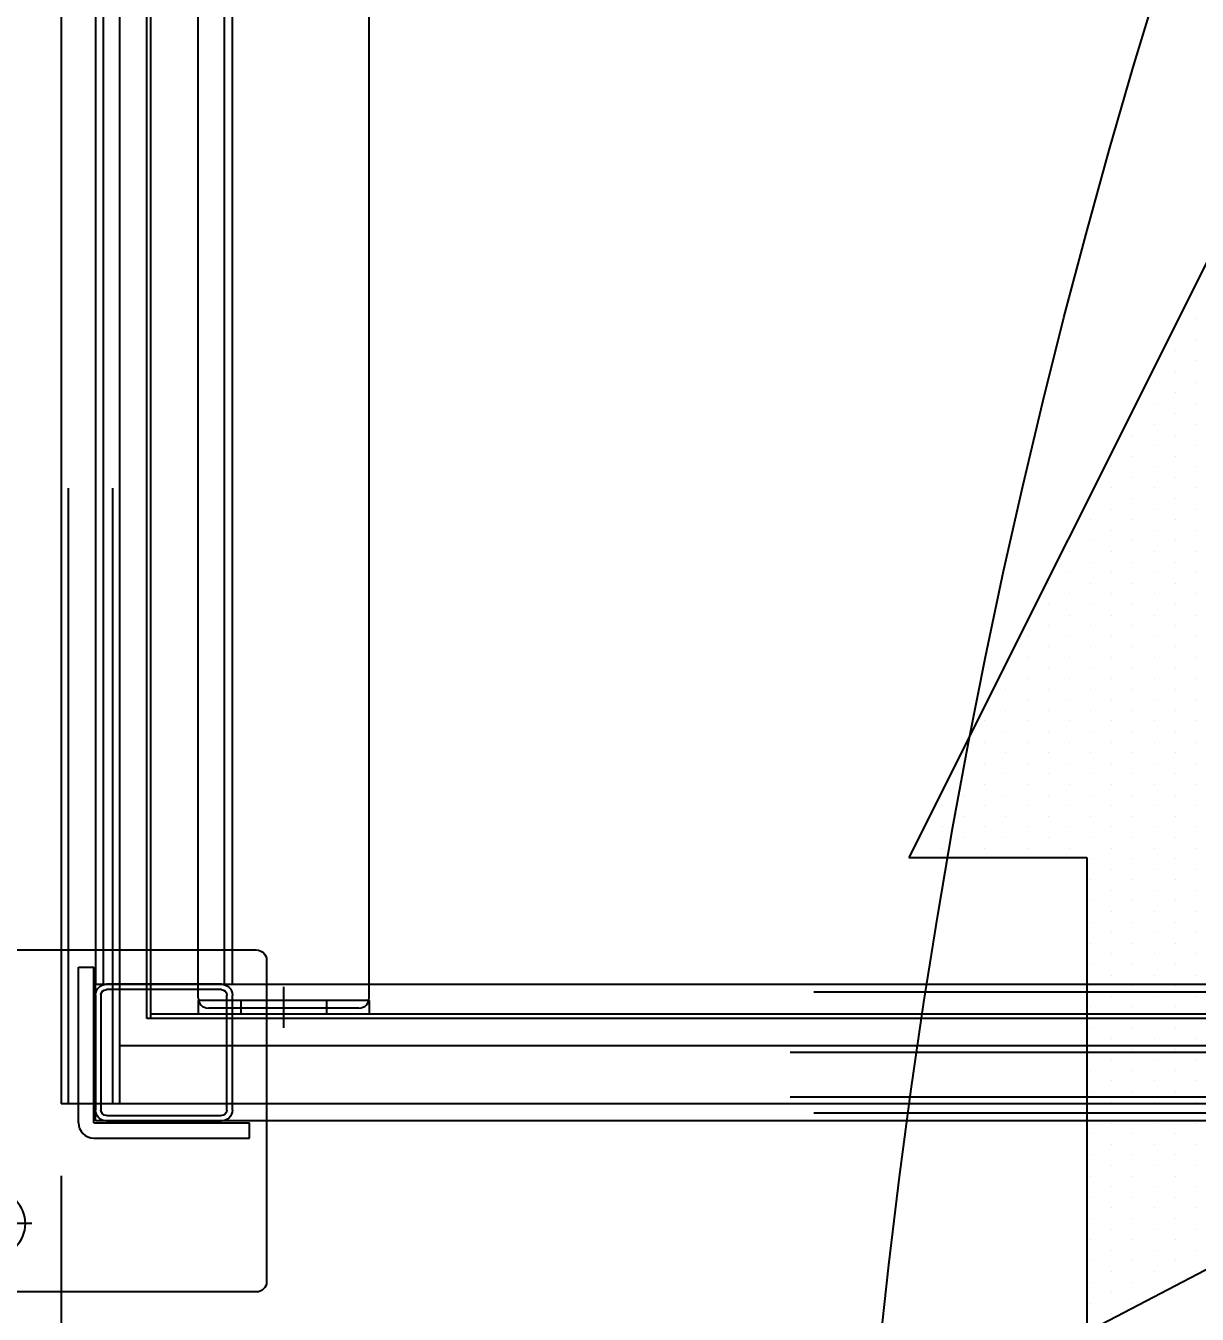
# Model space of a CAD drawing. Header units: millimetres. Extents: x 10462777 to 22643323, y 453826 to 1389191.
# Drawn here: x 11306818.9 to 11307161.3, y 584496 to 584872.7 of the extents above; entities that cross this region are included whole.
import ezdxf

# ---------------------------------------------------------------- set-up
doc = ezdxf.new("R2010")
doc.units = ezdxf.units.MM
doc.header["$LTSCALE"] = 200
doc.header["$MEASUREMENT"] = 0
doc.header["$PDMODE"] = 35
doc.header["$PDSIZE"] = -5
doc.linetypes.add('HIDDEN', pattern=[3.75, 2.5, -1.25])
doc.linetypes.add('PHANTOM', pattern=[2.5, 1.25, -0.25, 0.25, -0.25, 0.25, -0.25])
doc.layers.get('0').update_dxf_attribs({"linetype": 'CONTINUOUS'})
doc.layers.get('DEFPOINTS').update_dxf_attribs({"linetype": 'CONTINUOUS'})
for name, color, linetype in [('4', 4, 'CONTINUOUS'), ('CL', 3, 'CONTINUOUS'), ('FRAME 050', 6, 'CONTINUOUS'), ('HIDDEN', 7, 'HIDDEN'), ('HL', 2, 'HIDDEN')]:
    doc.layers.add(name, color=color, linetype=linetype)
doc.layers.add('LAYOUT', color=8, linetype='CONTINUOUS', lineweight=25)
doc.styles.get("Standard").update_dxf_attribs({"font": 'SYMBOL'})
doc.dimstyles.new('DS ROBOTEC', dxfattribs={"dimscale": 0, "dimtxt": 2.5, "dimasz": 2.5, "dimexe": 0.3, "dimexo": 0.3, "dimgap": 0.5, "dimtad": 1, "dimzin": 9, "dimdsep": 46, "dimtxsty": 'Standard', "dimblk": 'OPEN', "dimcen": 0, "dimclrd": 4, "dimclre": 4, "dimclrt": 110, "dimazin": 2, "dimtm": 1.5, "dimtfac": 1, "dimtmove": 0, "dimatfit": 3, "dimldrblk": 'OPEN', "dimfxl": 1, "dimtfill": 1, "dimtolj": 1, "dimlwd": -1, "dimlwe": -1, "dimarcsym": 0})

# ---------------------------------------------------------------- blocks, each defined once
blk = doc.blocks.new('r710ic')
at = {"layer": 'LAYOUT', "color": 3}
blk.add_circle((272041.37, 104232.63), 2050.12, dxfattribs=at)
blk = doc.blocks.new('A$C7DA30AB0')
at = {"layer": 'LAYOUT', "color": 6, "linetype": 'PHANTOM'}
blk.add_circle((3030.45, 3025.99, 0), 2693.02, dxfattribs=at)
blk = doc.blocks.new('A$C1068013E')
for p, q in [((0, 0), (-34.66, -69.32)), ((-34.66, -69.32), (-17.33, -69.32)), ((-17.33, -69.32), (-17.33, -115.53)), ((-17.33, -115.53), (0, -106.49))]:
    blk.add_line(p, q)
at = {"color": 3}
for p, q in [((-6.63, -14.72), (-6.63, -14.72)), ((-6.63, -16.78), (-6.63, -16.78)), ((-8.69, -17.82), (-8.69, -17.82)), ((-8.69, -19.88), (-8.69, -19.88)), ((-6.63, -18.85), (-6.63, -18.85)), ((-6.63, -20.91), (-6.63, -20.91)), ((-8.69, -21.94), (-8.69, -21.94)), ((-10.76, -22.97), (-10.76, -22.97)), ((-6.63, -22.97), (-6.63, -22.97)), ((-10.76, -25.04), (-10.76, -25.04)), ((-8.69, -24.01), (-8.69, -24.01)), ((-6.63, -25.04), (-6.63, -25.04)), ((-12.82, -26.07), (-12.82, -26.07)), ((-8.69, -26.07), (-8.69, -26.07)), ((-10.76, -27.1), (-10.76, -27.1)), ((-6.63, -27.1), (-6.63, -27.1)), ((-12.82, -28.13), (-12.82, -28.13)), ((-8.69, -28.13), (-8.69, -28.13)), ((-10.76, -29.17), (-10.76, -29.17)), ((-6.63, -29.17), (-6.63, -29.17)), ((-14.88, -31.23), (-14.88, -31.23)), ((-12.82, -30.2), (-12.82, -30.2)), ((-10.76, -31.23), (-10.76, -31.23)), ((-8.69, -30.2), (-8.69, -30.2)), ((-6.63, -31.23), (-6.63, -31.23)), ((-12.82, -32.26), (-12.82, -32.26)), ((-8.69, -32.26), (-8.69, -32.26)), ((-14.88, -33.29), (-14.88, -33.29)), ((-10.76, -33.29), (-10.76, -33.29)), ((-6.63, -33.29), (-6.63, -33.29)), ((-16.95, -34.33), (-16.95, -34.33)), ((-12.82, -34.33), (-12.82, -34.33)), ((-8.69, -34.33), (-8.69, -34.33)), ((-16.95, -36.39), (-16.95, -36.39)), ((-14.88, -35.36), (-14.88, -35.36)), ((-12.82, -36.39), (-12.82, -36.39)), ((-10.76, -35.36), (-10.76, -35.36)), ((-8.69, -36.39), (-8.69, -36.39)), ((-6.63, -35.36), (-6.63, -35.36)), ((-14.88, -37.42), (-14.88, -37.42)), ((-10.76, -37.42), (-10.76, -37.42)), ((-6.63, -37.42), (-6.63, -37.42)), ((-16.95, -38.45), (-16.95, -38.45)), ((-12.82, -38.45), (-12.82, -38.45)), ((-8.69, -38.45), (-8.69, -38.45)), ((-19.01, -39.48), (-19.01, -39.48)), ((-14.88, -39.48), (-14.88, -39.48)), ((-10.76, -39.48), (-10.76, -39.48)), ((-6.63, -39.48), (-6.63, -39.48)), ((-16.95, -40.52), (-16.95, -40.52)), ((-12.82, -40.52), (-12.82, -40.52)), ((-8.69, -40.52), (-8.69, -40.52)), ((-21.07, -42.58), (-21.07, -42.58)), ((-19.01, -41.55), (-19.01, -41.55)), ((-16.95, -42.58), (-16.95, -42.58)), ((-14.88, -41.55), (-14.88, -41.55)), ((-12.82, -42.58), (-12.82, -42.58)), ((-10.76, -41.55), (-10.76, -41.55)), ((-8.69, -42.58), (-8.69, -42.58)), ((-6.63, -41.55), (-6.63, -41.55)), ((-19.01, -43.61), (-19.01, -43.61)), ((-14.88, -43.61), (-14.88, -43.61)), ((-10.76, -43.61), (-10.76, -43.61)), ((-6.63, -43.61), (-6.63, -43.61)), ((-21.07, -44.64), (-21.07, -44.64)), ((-16.95, -44.64), (-16.95, -44.64)), ((-12.82, -44.64), (-12.82, -44.64)), ((-8.69, -44.64), (-8.69, -44.64)), ((-19.01, -45.68), (-19.01, -45.68)), ((-14.88, -45.68), (-14.88, -45.68)), ((-10.76, -45.68), (-10.76, -45.68)), ((-6.63, -45.68), (-6.63, -45.68)), ((-21.07, -46.71), (-21.07, -46.71)), ((-16.95, -46.71), (-16.95, -46.71)), ((-12.82, -46.71), (-12.82, -46.71)), ((-8.69, -46.71), (-8.69, -46.71)), ((-23.14, -47.74), (-23.14, -47.74)), ((-21.07, -48.77), (-21.07, -48.77)), ((-19.01, -47.74), (-19.01, -47.74)), ((-16.95, -48.77), (-16.95, -48.77)), ((-14.88, -47.74), (-14.88, -47.74)), ((-12.82, -48.77), (-12.82, -48.77)), ((-10.76, -47.74), (-10.76, -47.74)), ((-8.69, -48.77), (-8.69, -48.77)), ((-6.63, -47.74), (-6.63, -47.74)), ((-23.14, -49.8), (-23.14, -49.8)), ((-19.01, -49.8), (-19.01, -49.8)), ((-14.88, -49.8), (-14.88, -49.8)), ((-10.76, -49.8), (-10.76, -49.8)), ((-6.63, -49.8), (-6.63, -49.8)), ((-25.2, -50.84), (-25.2, -50.84)), ((-21.07, -50.84), (-21.07, -50.84)), ((-16.95, -50.84), (-16.95, -50.84)), ((-12.82, -50.84), (-12.82, -50.84)), ((-8.69, -50.84), (-8.69, -50.84)), ((-23.14, -51.87), (-23.14, -51.87)), ((-19.01, -51.87), (-19.01, -51.87)), ((-14.88, -51.87), (-14.88, -51.87)), ((-10.76, -51.87), (-10.76, -51.87)), ((-6.63, -51.87), (-6.63, -51.87)), ((-25.2, -52.9), (-25.2, -52.9)), ((-23.14, -53.93), (-23.14, -53.93)), ((-21.07, -52.9), (-21.07, -52.9)), ((-19.01, -53.93), (-19.01, -53.93)), ((-16.95, -52.9), (-16.95, -52.9)), ((-14.88, -53.93), (-14.88, -53.93)), ((-12.82, -52.9), (-12.82, -52.9)), ((-10.76, -53.93), (-10.76, -53.93)), ((-8.69, -52.9), (-8.69, -52.9)), ((-6.63, -53.93), (-6.63, -53.93)), ((-25.2, -54.96), (-25.2, -54.96)), ((-21.07, -54.96), (-21.07, -54.96)), ((-16.95, -54.96), (-16.95, -54.96)), ((-12.82, -54.96), (-12.82, -54.96)), ((-8.69, -54.96), (-8.69, -54.96)), ((-27.27, -55.99), (-27.27, -55.99)), ((-23.14, -55.99), (-23.14, -55.99)), ((-19.01, -55.99), (-19.01, -55.99)), ((-14.88, -55.99), (-14.88, -55.99)), ((-10.76, -55.99), (-10.76, -55.99)), ((-6.63, -55.99), (-6.63, -55.99)), ((-25.2, -57.03), (-25.2, -57.03)), ((-21.07, -57.03), (-21.07, -57.03)), ((-16.95, -57.03), (-16.95, -57.03)), ((-12.82, -57.03), (-12.82, -57.03)), ((-8.69, -57.03), (-8.69, -57.03)), ((-27.27, -58.06), (-27.27, -58.06)), ((-23.14, -58.06), (-23.14, -58.06)), ((-19.01, -58.06), (-19.01, -58.06)), ((-14.88, -58.06), (-14.88, -58.06)), ((-10.76, -58.06), (-10.76, -58.06)), ((-6.63, -58.06), (-6.63, -58.06)), ((-29.33, -59.09), (-29.33, -59.09)), ((-27.27, -60.12), (-27.27, -60.12)), ((-25.2, -59.09), (-25.2, -59.09)), ((-23.14, -60.12), (-23.14, -60.12)), ((-21.07, -59.09), (-21.07, -59.09)), ((-19.01, -60.12), (-19.01, -60.12)), ((-16.95, -59.09), (-16.95, -59.09)), ((-14.88, -60.12), (-14.88, -60.12)), ((-12.82, -59.09), (-12.82, -59.09)), ((-10.76, -60.12), (-10.76, -60.12)), ((-8.69, -59.09), (-8.69, -59.09)), ((-6.63, -60.12), (-6.63, -60.12)), ((-29.33, -61.15), (-29.33, -61.15)), ((-25.2, -61.15), (-25.2, -61.15)), ((-21.07, -61.15), (-21.07, -61.15)), ((-16.95, -61.15), (-16.95, -61.15)), ((-12.82, -61.15), (-12.82, -61.15)), ((-8.69, -61.15), (-8.69, -61.15)), ((-27.27, -62.19), (-27.27, -62.19)), ((-23.14, -62.19), (-23.14, -62.19)), ((-19.01, -62.19), (-19.01, -62.19)), ((-14.88, -62.19), (-14.88, -62.19)), ((-10.76, -62.19), (-10.76, -62.19)), ((-6.63, -62.19), (-6.63, -62.19)), ((-29.33, -63.22), (-29.33, -63.22)), ((-25.2, -63.22), (-25.2, -63.22)), ((-21.07, -63.22), (-21.07, -63.22)), ((-16.95, -63.22), (-16.95, -63.22)), ((-12.82, -63.22), (-12.82, -63.22)), ((-8.69, -63.22), (-8.69, -63.22)), ((-31.39, -64.25), (-31.39, -64.25)), ((-29.33, -65.28), (-29.33, -65.28)), ((-27.27, -64.25), (-27.27, -64.25)), ((-25.2, -65.28), (-25.2, -65.28)), ((-23.14, -64.25), (-23.14, -64.25)), ((-21.07, -65.28), (-21.07, -65.28)), ((-19.01, -64.25), (-19.01, -64.25)), ((-16.95, -65.28), (-16.95, -65.28)), ((-14.88, -64.25), (-14.88, -64.25)), ((-12.82, -65.28), (-12.82, -65.28)), ((-10.76, -64.25), (-10.76, -64.25)), ((-8.69, -65.28), (-8.69, -65.28)), ((-6.63, -64.25), (-6.63, -64.25)), ((-31.39, -66.31), (-31.39, -66.31)), ((-27.27, -66.31), (-27.27, -66.31)), ((-23.14, -66.31), (-23.14, -66.31)), ((-19.01, -66.31), (-19.01, -66.31)), ((-14.88, -66.31), (-14.88, -66.31)), ((-10.76, -66.31), (-10.76, -66.31)), ((-6.63, -66.31), (-6.63, -66.31)), ((-33.46, -67.35), (-33.46, -67.35)), ((-29.33, -67.35), (-29.33, -67.35)), ((-25.2, -67.35), (-25.2, -67.35)), ((-21.07, -67.35), (-21.07, -67.35)), ((-16.95, -67.35), (-16.95, -67.35)), ((-12.82, -67.35), (-12.82, -67.35)), ((-8.69, -67.35), (-8.69, -67.35)), ((-31.39, -68.38), (-31.39, -68.38)), ((-27.27, -68.38), (-27.27, -68.38)), ((-23.14, -68.38), (-23.14, -68.38)), ((-19.01, -68.38), (-19.01, -68.38)), ((-14.88, -68.38), (-14.88, -68.38)), ((-10.76, -68.38), (-10.76, -68.38)), ((-6.63, -68.38), (-6.63, -68.38)), ((-16.95, -69.41), (-16.95, -69.41)), ((-12.82, -69.41), (-12.82, -69.41)), ((-8.69, -69.41), (-8.69, -69.41)), ((-16.95, -71.47), (-16.95, -71.47)), ((-14.88, -70.44), (-14.88, -70.44)), ((-12.82, -71.47), (-12.82, -71.47)), ((-10.76, -70.44), (-10.76, -70.44)), ((-8.69, -71.47), (-8.69, -71.47)), ((-6.63, -70.44), (-6.63, -70.44)), ((-14.88, -72.5), (-14.88, -72.5)), ((-10.76, -72.5), (-10.76, -72.5)), ((-6.63, -72.5), (-6.63, -72.5)), ((-16.95, -73.54), (-16.95, -73.54)), ((-12.82, -73.54), (-12.82, -73.54)), ((-8.69, -73.54), (-8.69, -73.54)), ((-14.88, -74.57), (-14.88, -74.57)), ((-10.76, -74.57), (-10.76, -74.57)), ((-6.63, -74.57), (-6.63, -74.57)), ((-16.95, -75.6), (-16.95, -75.6)), ((-12.82, -75.6), (-12.82, -75.6)), ((-8.69, -75.6), (-8.69, -75.6)), ((-16.95, -77.66), (-16.95, -77.66)), ((-14.88, -76.63), (-14.88, -76.63)), ((-12.82, -77.66), (-12.82, -77.66)), ((-10.76, -76.63), (-10.76, -76.63)), ((-8.69, -77.66), (-8.69, -77.66)), ((-6.63, -76.63), (-6.63, -76.63)), ((-14.88, -78.7), (-14.88, -78.7)), ((-10.76, -78.7), (-10.76, -78.7)), ((-6.63, -78.7), (-6.63, -78.7)), ((-16.95, -79.73), (-16.95, -79.73)), ((-12.82, -79.73), (-12.82, -79.73)), ((-8.69, -79.73), (-8.69, -79.73)), ((-14.88, -80.76), (-14.88, -80.76)), ((-10.76, -80.76), (-10.76, -80.76)), ((-6.63, -80.76), (-6.63, -80.76)), ((-16.95, -81.79), (-16.95, -81.79)), ((-14.88, -82.82), (-14.88, -82.82)), ((-12.82, -81.79), (-12.82, -81.79)), ((-10.76, -82.82), (-10.76, -82.82)), ((-8.69, -81.79), (-8.69, -81.79)), ((-6.63, -82.82), (-6.63, -82.82)), ((-16.95, -83.86), (-16.95, -83.86)), ((-12.82, -83.86), (-12.82, -83.86)), ((-8.69, -83.86), (-8.69, -83.86)), ((-14.88, -84.89), (-14.88, -84.89)), ((-10.76, -84.89), (-10.76, -84.89)), ((-6.63, -84.89), (-6.63, -84.89)), ((-16.95, -85.92), (-16.95, -85.92)), ((-12.82, -85.92), (-12.82, -85.92)), ((-8.69, -85.92), (-8.69, -85.92)), ((-14.88, -86.95), (-14.88, -86.95)), ((-10.76, -86.95), (-10.76, -86.95)), ((-6.63, -86.95), (-6.63, -86.95)), ((-16.95, -87.98), (-16.95, -87.98)), ((-14.88, -89.01), (-14.88, -89.01)), ((-12.82, -87.98), (-12.82, -87.98)), ((-10.76, -89.01), (-10.76, -89.01)), ((-8.69, -87.98), (-8.69, -87.98)), ((-6.63, -89.01), (-6.63, -89.01)), ((-16.95, -90.05), (-16.95, -90.05)), ((-12.82, -90.05), (-12.82, -90.05)), ((-8.69, -90.05), (-8.69, -90.05)), ((-14.88, -91.08), (-14.88, -91.08)), ((-10.76, -91.08), (-10.76, -91.08)), ((-6.63, -91.08), (-6.63, -91.08)), ((-16.95, -92.11), (-16.95, -92.11)), ((-12.82, -92.11), (-12.82, -92.11)), ((-8.69, -92.11), (-8.69, -92.11)), ((-16.95, -94.17), (-16.95, -94.17)), ((-14.88, -93.14), (-14.88, -93.14)), ((-12.82, -94.17), (-12.82, -94.17)), ((-10.76, -93.14), (-10.76, -93.14)), ((-8.69, -94.17), (-8.69, -94.17)), ((-6.63, -93.14), (-6.63, -93.14)), ((-14.88, -95.21), (-14.88, -95.21)), ((-10.76, -95.21), (-10.76, -95.21)), ((-6.63, -95.21), (-6.63, -95.21)), ((-16.95, -96.24), (-16.95, -96.24)), ((-12.82, -96.24), (-12.82, -96.24)), ((-8.69, -96.24), (-8.69, -96.24)), ((-14.88, -97.27), (-14.88, -97.27)), ((-10.76, -97.27), (-10.76, -97.27)), ((-6.63, -97.27), (-6.63, -97.27)), ((-16.95, -98.3), (-16.95, -98.3)), ((-12.82, -98.3), (-12.82, -98.3)), ((-8.69, -98.3), (-8.69, -98.3)), ((-16.95, -100.37), (-16.95, -100.37)), ((-14.88, -99.33), (-14.88, -99.33)), ((-12.82, -100.37), (-12.82, -100.37)), ((-10.76, -99.33), (-10.76, -99.33)), ((-8.69, -100.37), (-8.69, -100.37)), ((-6.63, -99.33), (-6.63, -99.33)), ((-14.88, -101.4), (-14.88, -101.4)), ((-10.76, -101.4), (-10.76, -101.4)), ((-6.63, -101.4), (-6.63, -101.4)), ((-16.95, -102.43), (-16.95, -102.43)), ((-12.82, -102.43), (-12.82, -102.43)), ((-8.69, -102.43), (-8.69, -102.43)), ((-14.88, -103.46), (-14.88, -103.46)), ((-10.76, -103.46), (-10.76, -103.46)), ((-6.63, -103.46), (-6.63, -103.46)), ((-16.95, -104.49), (-16.95, -104.49)), ((-12.82, -104.49), (-12.82, -104.49)), ((-8.69, -104.49), (-8.69, -104.49)), ((-16.95, -106.56), (-16.95, -106.56)), ((-14.88, -105.52), (-14.88, -105.52)), ((-12.82, -106.56), (-12.82, -106.56)), ((-10.76, -105.52), (-10.76, -105.52)), ((-8.69, -106.56), (-8.69, -106.56)), ((-6.63, -105.52), (-6.63, -105.52)), ((-14.88, -107.59), (-14.88, -107.59)), ((-10.76, -107.59), (-10.76, -107.59)), ((-6.63, -107.59), (-6.63, -107.59)), ((-16.95, -108.62), (-16.95, -108.62)), ((-12.82, -108.62), (-12.82, -108.62)), ((-8.69, -108.62), (-8.69, -108.62)), ((-14.88, -109.65), (-14.88, -109.65)), ((-10.76, -109.65), (-10.76, -109.65)), ((-6.63, -109.65), (-6.63, -109.65)), ((-16.95, -110.68), (-16.95, -110.68)), ((-14.88, -111.72), (-14.88, -111.72)), ((-12.82, -110.68), (-12.82, -110.68)), ((-10.76, -111.72), (-10.76, -111.72)), ((-8.69, -110.68), (-8.69, -110.68)), ((-16.95, -112.75), (-16.95, -112.75)), ((-12.82, -112.75), (-12.82, -112.75)), ((-14.88, -113.78), (-14.88, -113.78))]:
    blk.add_line(p, q, dxfattribs=at)
blk = doc.blocks.new('A$C175C31A4')
for p, q in [((0, 40), (710, 40)), ((0, 0), (0, 40)), ((710, 0), (0, 0))]:
    blk.add_line(p, q)
at = {"layer": 'HIDDEN'}
for p, q in [((710, 37.7), (0, 37.7)), ((710, 2.3), (0, 2.3))]:
    blk.add_line(p, q, dxfattribs=at)
blk = doc.blocks.new('A$C3CF74E3A')
for p, q in [((0, 40), (830, 40)), ((830, 40), (830, 0)), ((830, 0), (0, 0))]:
    blk.add_line(p, q)
at = {"layer": 'HIDDEN'}
for p, q in [((830, 37.7), (0, 37.7)), ((830, 2.3), (0, 2.3))]:
    blk.add_line(p, q, dxfattribs=at)
blk = doc.blocks.new('A$C53257D80')
for p, q in [((-9, 0), (-9, 91)), ((-9, 91), (0, 91)), ((0, 0), (0, 91)), ((0, 0), (91, 0)), ((91, -9), (91, 0)), ((0, -9), (91, -9))]:
    blk.add_line(p, q)
blk.add_arc((0, 0), 9, 180, 270)
blk = doc.blocks.new('A$C480458AB')
at = {"layer": '4'}
for p, q in [((-16.8, 40), (16.8, 40)), ((-16.8, 38.4), (16.8, 38.4)), ((-20, 3.2), (-20, 36.8)), ((-18.4, 3.2), (-18.4, 36.8)), ((18.4, 36.8), (18.4, 3.2)), ((20, 36.8), (20, 3.2)), ((16.8, 1.6), (-16.8, 1.6)), ((16.8, 0), (-16.8, 0))]:
    blk.add_line(p, q, dxfattribs=at)
for centre, radius, start, end in [((-16.8, 36.8), 3.2, 90, 180), ((-16.8, 36.8), 1.6, 90, 180), ((16.8, 36.8), 3.2, 0, 90), ((16.8, 36.8), 1.6, 0, 90), ((-16.8, 3.2), 3.2, 180, 270), ((-16.8, 3.2), 1.6, 180, 270), ((16.8, 3.2), 3.2, 270, 360), ((16.8, 3.2), 1.6, 270, 360)]:
    blk.add_arc(centre, radius, start, end, dxfattribs=at)
blk = doc.blocks.new('A$C00DD47E5')
for p, q in [((67, 10), (-27, 10)), ((-30, 7), (-30, -87)), ((70, 7), (70, -87)), ((-27, -90), (67, -90))]:
    blk.add_line(p, q)
blk.add_circle((50, -70), 9.5)
for centre, start, end in [((-27, 7), 90, 180), ((67, 7), 0, 90), ((-27, -87), 180, 270), ((67, -87), 270, 0)]:
    blk.add_arc(centre, 3, start, end)
at = {"layer": 'CL'}
for p, q in [((50, -81.4), (50, -58.6)), ((38.6, -70), (61.4, -70))]:
    blk.add_line(p, q, dxfattribs=at)
blk.add_blockref('A$C480458AB', (0, -40))
blk = doc.blocks.new('A$C4D5962A7')
at = {"xscale": -1, "rotation": 90}
blk.add_blockref('A$C3CF74E3A', (-315, 870), dxfattribs=at)
at = {"xscale": -1}
blk.add_blockref('A$C00DD47E5', (-335, 40), dxfattribs=at)
at = {"xscale": 0.5, "yscale": 0.5, "zscale": 0.5}
blk.add_blockref('A$C53257D80', (-355.5, -0.5), dxfattribs=at)
blk.add_blockref('A$C175C31A4', (-355, 0))
blk = doc.blocks.new('A$C34150CCC')
for p, q in [((-730, 930), (-730, 0)), ((-713, 930), (-713, 0)), ((-17, 17), (-713, 17)), ((0, 0), (-730, 0))]:
    blk.add_line(p, q)
at = {"layer": 'HL'}
for p, q in [((-728, 930), (-728, 0)), ((-715, 930), (-715, 0)), ((-17, 15), (-713, 15)), ((-17, 2), (-713, 2))]:
    blk.add_line(p, q, dxfattribs=at)
blk = doc.blocks.new('A$C76F97FF9')
blk.add_blockref('A$C34150CCC', (365, 0))
blk = doc.blocks.new('A$C4FEC7E1D')
for p, q in [((-4, -25), (-4, 25)), ((-4, 25), (0, 25)), ((0, -25), (0, 25)), ((-4, -25), (0, -25))]:
    blk.add_line(p, q)
at = {"layer": 'CL'}
blk.add_line((-8, 0), (4, 0), dxfattribs=at)
at = {"layer": 'HL'}
for p, q in [((-4, 12.5), (0, 12.5)), ((-4, -12.5), (0, -12.5))]:
    blk.add_line(p, q, dxfattribs=at)
blk = doc.blocks.new('A$C724D0EED')
for p, q in [((-436.26, 50), (431.74, 50)), ((-439.26, 3), (-439.26, 47)), ((-436.26, 0), (431.74, 0))]:
    blk.add_line(p, q)
for centre, start, end in [((-436.26, 47), 90, 180), ((-436.26, 3), 180, 270)]:
    blk.add_arc(centre, 3, start, end)
blk = doc.blocks.new('A$C1993009E')
for p, q in [((-440, 0), (-440, 680)), ((-440, 680), (440, 680)), ((-440, 678.8), (440, 678.8)), ((-438.8, 1.2), (-438.8, 678.8))]:
    blk.add_line(p, q)
at = {"xscale": -1}
blk.add_blockref('A$C4FEC7E1D', (-438.8, 640), dxfattribs=at)
blk.add_blockref('A$C724D0EED', (2.26, 615))
blk = doc.blocks.new('A$C5D7710AE')
blk.add_blockref('A$C76F97FF9', (405, 254.37))
at = {"rotation": 90}
blk.add_blockref('A$C1993009E', (745, 719.37), dxfattribs=at)
at = {"xscale": 3, "yscale": 3, "zscale": 3}
blk.add_blockref('A$C1068013E', (391.71, 534.32), dxfattribs=at)
at = {"layer": 'FRAME 050'}
blk.add_blockref('A$C4D5962A7', (405, 249.37), dxfattribs=at)
blk = doc.blocks.new('_OPEN')
at = {"color": 0, "linetype": 'ByBlock'}
for p, q in [((-1, 0.1667), (0, 0)), ((0, 0), (-1, -0.1667)), ((0, 0), (-1, 0))]:
    blk.add_line(p, q, dxfattribs=at)
blk = doc.blocks.new('*D261')
at = {"color": 4, "linetype": 'ByBlock', "ltscale": 10, "transparency": 16777216}
for p, q in [((11306829.25, 584536.53), (11306829.25, 584230.76)), ((11307559.25, 584536.53), (11307559.25, 584230.76)), ((11306829.25, 584251.76), (11306104.85, 584251.76)), ((11307384.25, 584251.76), (11307004.25, 584251.76))]:
    blk.add_line(p, q, dxfattribs=at)
at = {"layer": 'DEFPOINTS', "color": 0, "ltscale": 10, "transparency": 16777216}
for p in [(11306829.25, 584557.53, 0), (11307559.25, 584557.53, 0), (11306829.25, 584251.76)]:
    blk.add_point(p, dxfattribs=at)
at = {"color": 4, "ltscale": 10, "transparency": 16777216, "xscale": 175, "yscale": 175, "zscale": 175, "rotation": 180}
blk.add_blockref('_OPEN', (11306829.25, 584251.76), dxfattribs=at)
at = {"color": 4, "ltscale": 10, "transparency": 16777216, "xscale": 175, "yscale": 175, "zscale": 175}
blk.add_blockref('_OPEN', (11307559.25, 584251.76), dxfattribs=at)
at = {"color": 110, "ltscale": 10, "transparency": 16777216, "insert": (11306359.25, 584411.03), "char_height": 175, "attachment_point": 5, "bg_fill": 3, "box_fill_scale": 1.25, "bg_fill_color": 256, "bg_fill_true_color": 13158600, "bg_fill_transparency": 0}
blk.add_mtext('\\A1;730', dxfattribs=at)

msp = doc.modelspace()

# ---------------------------------------------------------------- block references
at = {"ltscale": 10}
for name, p in [('A$C7DA30AB0', (11303684.4077, 580408.4363, 0)), ('A$C5D7710AE', (11306789.24644, 584303.15761, 0))]:
    msp.add_blockref(name, p, dxfattribs=at)
at = {"layer": 'LAYOUT', "color": 2, "rotation": 270}
msp.add_blockref('r710ic', (11204875.24796, 856316.46559, 0), dxfattribs=at)

# ---------------------------------------------------------------- next in the draw order: dimensions: what is measured, and where the dimension line sits
at = {"ltscale": 10}
dim = msp.add_linear_dim(base=(11306829.24639, 584251.76163, 0), p1=(11307559.24639, 584557.53114, 0), p2=(11306829.24639, 584557.53114, 0), dimstyle='DS ROBOTEC', override={"dimscale": 70, "dimgap": 1, "dimarcsym": 1}, dxfattribs=at)
dim.commit()
dim.dimension.update_dxf_attribs({"geometry": '*D261', "text_midpoint": (11306359.24639, 584251.76163, 0), "dimtype": 160})

doc.saveas('drawing.dxf')
